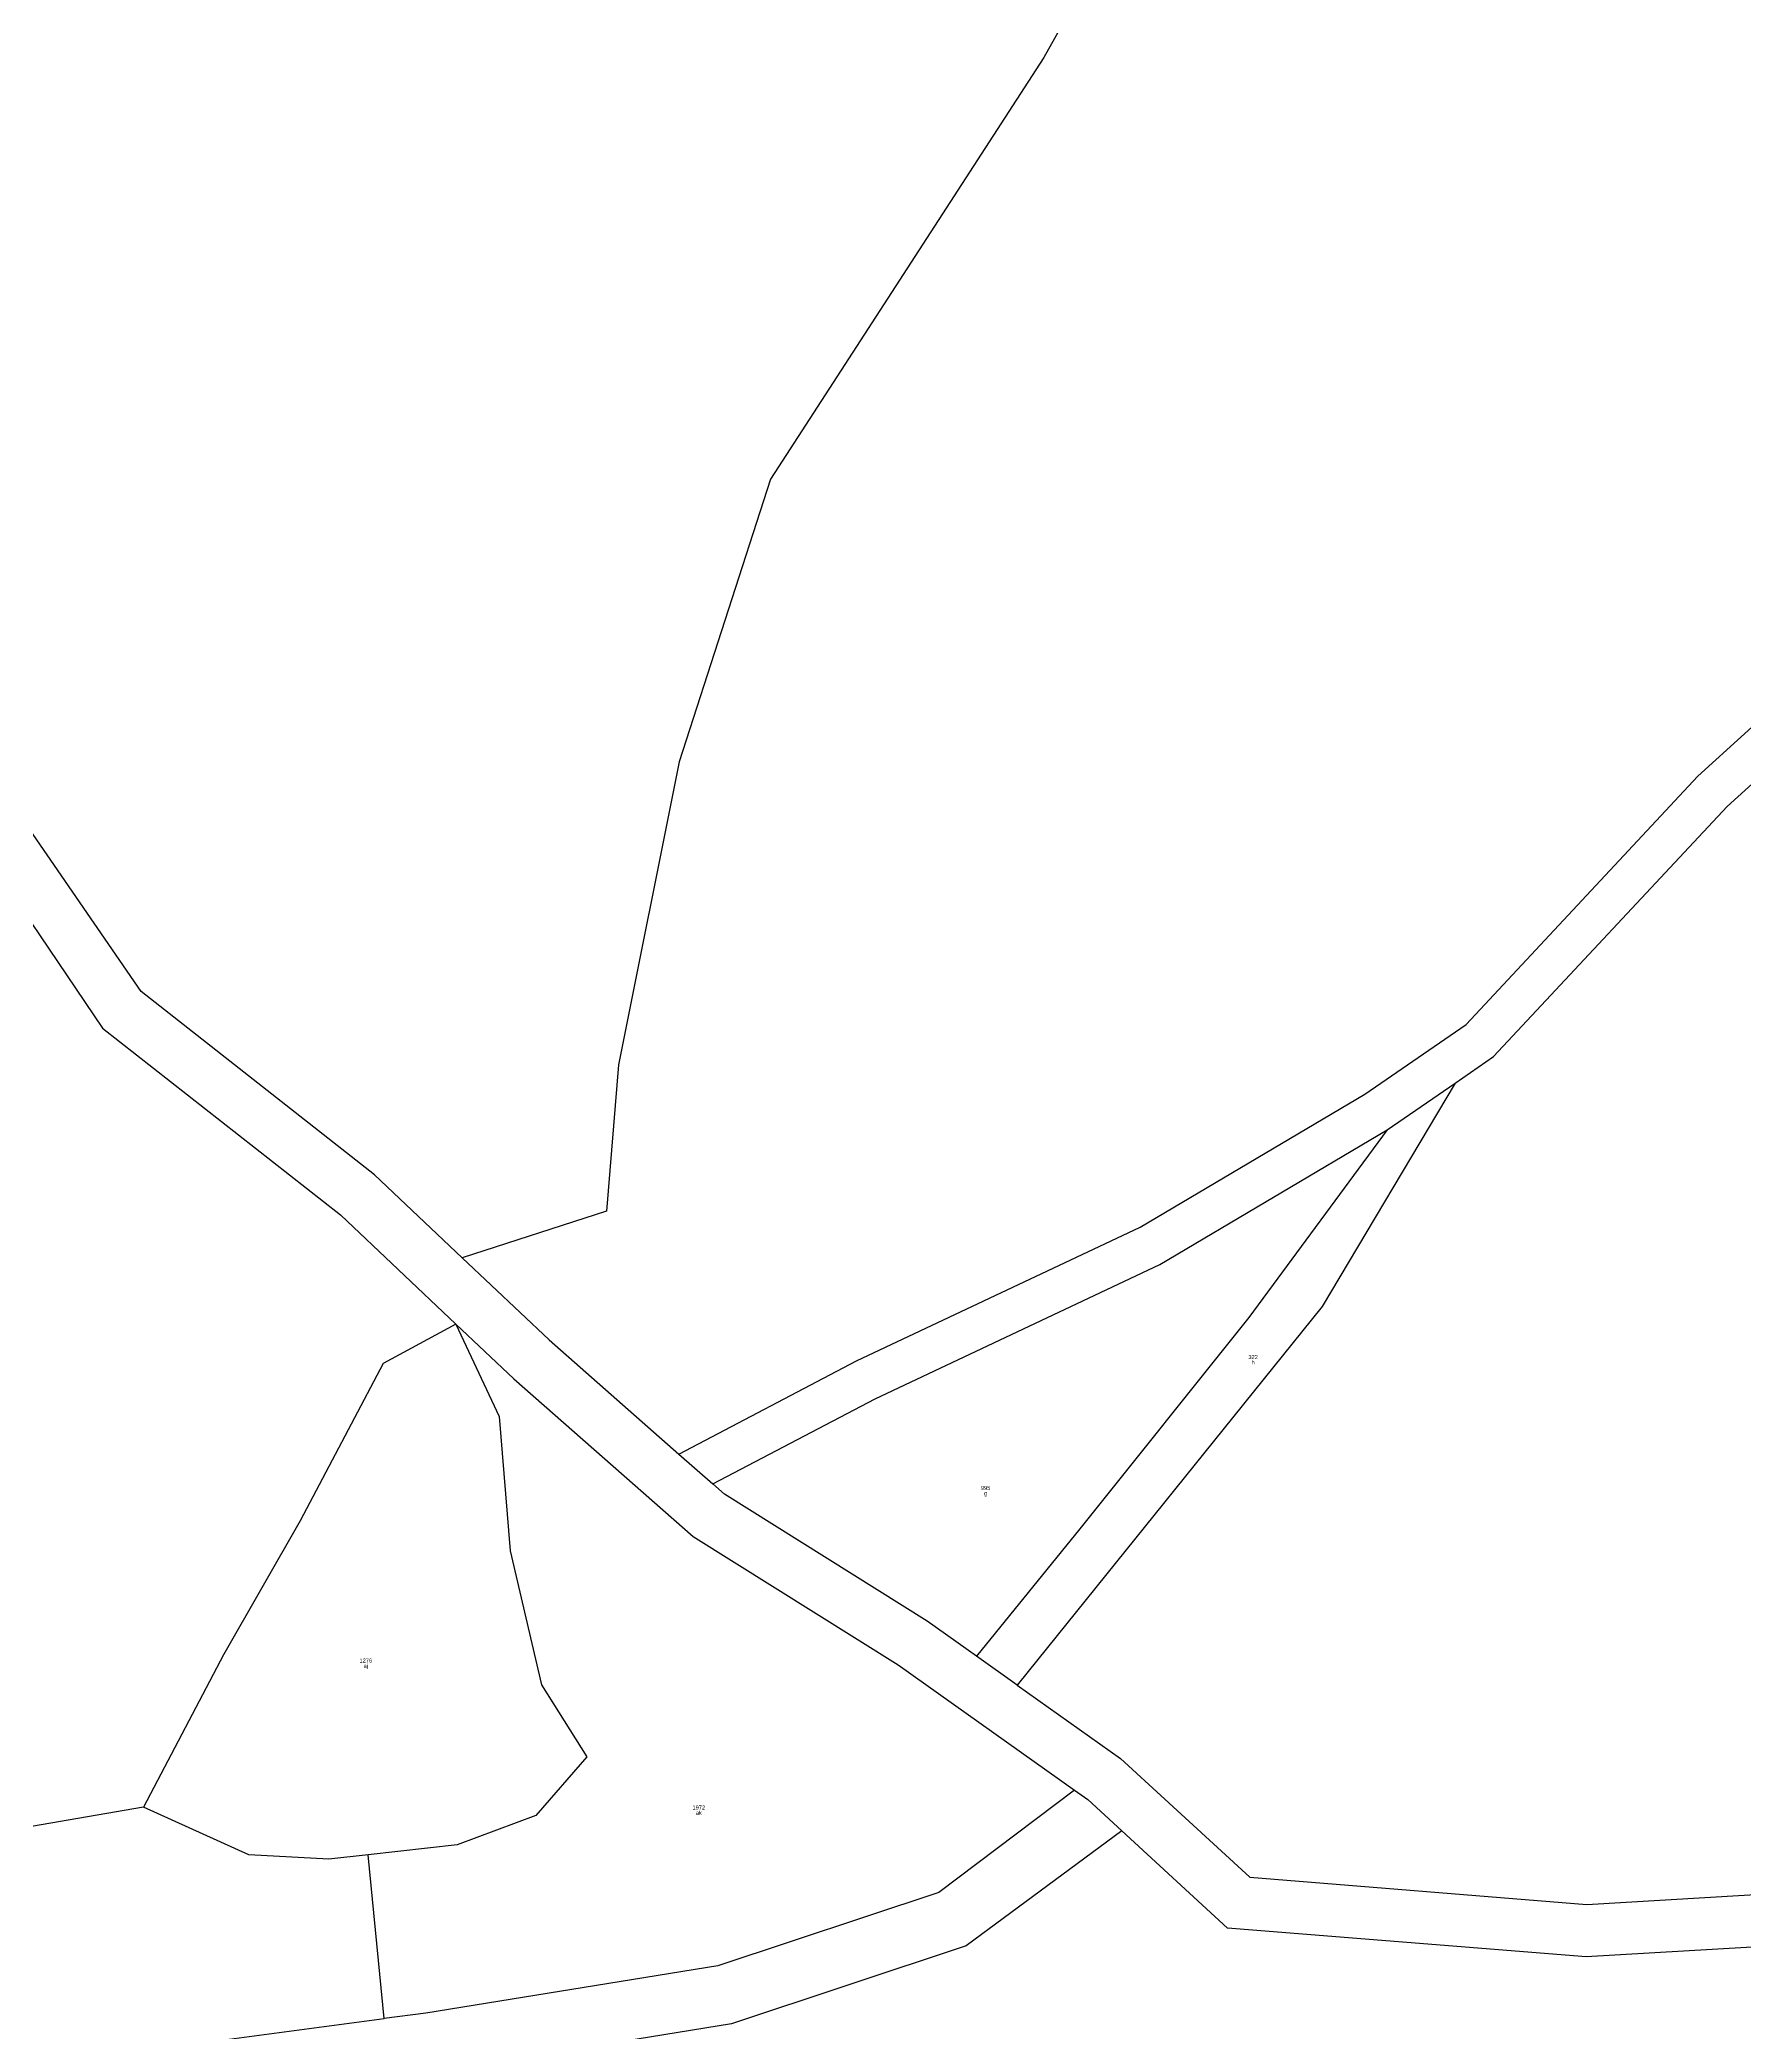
# Model space of a CAD drawing. Header units: metres. Extents: x 482721 to 483773, y 4630440 to 4631301.
# Drawn here: x 483438 to 483605.5, y 4630899.6 to 4631095.4 of the extents above; entities that cross this region are included whole.
import ezdxf
from ezdxf.enums import TextEntityAlignment as Align

# ---------------------------------------------------------------- set-up
doc = ezdxf.new("R2010")
doc.units = ezdxf.units.M

msp = doc.modelspace()

# ---------------------------------------------------------------- linework, layer by layer
at = {"layer": 'PG-LI'}
for p, q in [((483447.95, 4631001.8465), (483434.12, 4631022.0165)), ((483577.09, 4630992.8555), (483564.02, 4630970.9155)), ((483570.42, 4630988.2755), (483577.09, 4630992.8555)), ((483548.07, 4630975.0255), (483570.42, 4630988.2755)), ((483467.56, 4630979.896), (483478.9, 4630969.176)), ((483493.69, 4630980.266), (483479.52, 4630975.696)), ((483479.52, 4630975.696), (483488.05, 4630967.626)), ((483564.02, 4630970.9155), (483534.0595, 4630933.7055)), ((483478.9, 4630969.176), (483484.59, 4630963.806)), ((483488.05, 4630967.626), (483500.82, 4630956.406)), ((483500.82, 4630956.406), (483504.16, 4630953.476)), ((483534.0595, 4630933.7055), (483530.0695, 4630936.5455)), ((483522.3495, 4630935.6755), (483539.6895, 4630923.3855)), ((483458.5595, 4630917.006), (483448.1795, 4630921.716)), ((483554.7395, 4630909.8255), (483544.3395, 4630919.3755)), ((483471.8495, 4630900.926), (483470.2695, 4630917.026)), ((483451.6995, 4630898.256), (483471.8495, 4630900.926))]:
    msp.add_line(p, q, dxfattribs=at)
for points in [[(483601.662, 4631195.6855), (483563.5215, 4631141.4655), (483536.681, 4631093.6555), (483509.8005, 4631052.206), (483500.8305, 4631024.426), (483494.89, 4630994.636), (483493.69, 4630980.266)], [(483500.82, 4630956.406), (483518.27, 4630965.5655), (483546.16, 4630978.7055), (483568.23, 4630991.7755), (483578.18, 4630998.6255), (483600.9605, 4631023.005), (483620.0905, 4631040.375), (483630.1605, 4631052.175), (483644.131, 4631068.205), (483662.493, 4631082.181), (483688.2205, 4631096.846), (483770.302, 4631189.664)], [(483577.09, 4630992.8555), (483580.87, 4630995.455), (483603.8505, 4631020.045), (483623.0605, 4631037.475), (483633.2805, 4631049.465), (483647.001, 4631065.215)], [(483430.99, 4631017.7065), (483444.15, 4630998.2665), (483467.56, 4630979.896)], [(483479.52, 4630975.696), (483470.91, 4630983.826), (483447.95, 4631001.8465)], [(483570.42, 4630988.2755), (483556.82, 4630969.8055), (483540.22, 4630949.0555), (483530.0695, 4630936.5455)], [(483504.16, 4630953.476), (483520.09, 4630961.8355), (483548.07, 4630975.0255)], [(483478.9, 4630969.176), (483471.75, 4630965.286), (483463.5995, 4630949.836), (483456.0695, 4630936.666), (483448.1795, 4630921.716)], [(483478.9, 4630969.176), (483483.15, 4630960.086), (483484.2195, 4630946.896), (483487.3095, 4630933.726), (483491.7695, 4630926.656), (483486.7395, 4630920.886), (483479.0295, 4630917.996), (483470.2695, 4630917.026)], [(483484.59, 4630963.806), (483502.2295, 4630948.296), (483522.3495, 4630935.6755)], [(483530.0695, 4630936.5455), (483525.2195, 4630939.9855), (483505.31, 4630952.4655), (483504.16, 4630953.476)], [(483534.0595, 4630933.7055), (483544.2295, 4630926.4855), (483556.9295, 4630914.8255), (483590.0595, 4630912.145), (483617.1195, 4630913.725), (483631.48, 4630922.6545), (483648.9, 4630930.4545), (483697.64, 4630942.9545), (483712.58, 4630938.934)], [(483725.94, 4630917.464), (483709.34, 4630934.464), (483697.57, 4630937.6345), (483650.55, 4630925.5845), (483633.8595, 4630918.0845), (483618.6695, 4630908.655), (483589.9695, 4630906.985), (483554.7395, 4630909.8255)], [(483539.6895, 4630923.3855), (483526.3495, 4630913.3255), (483504.6295, 4630906.0955), (483475.9495, 4630901.456), (483471.8495, 4630900.926)], [(483539.6895, 4630923.3855), (483540.9995, 4630922.4555), (483544.3395, 4630919.3755)], [(483448.1795, 4630921.716), (483437.1795, 4630919.816)], [(483544.3395, 4630919.3755), (483529.0395, 4630908.0755), (483505.9795, 4630900.3955), (483476.7495, 4630895.666), (483452.889, 4630892.516), (483442.099, 4630889.206)], [(483470.2695, 4630917.026), (483466.3995, 4630916.596), (483458.5595, 4630917.006)]]:
    msp.add_lwpolyline(points, dxfattribs=at)

# ---------------------------------------------------------------- texts
at = {"layer": 'PG-AA'}
for s, p in [('h', (483557.25, 4630965.62)), ('g', (483530.96, 4630952.75)), ('aj', (483470.04, 4630935.79)), ('ak', (483502.77, 4630921.35))]:
    msp.add_text(s, height=0.4, dxfattribs=at).set_placement(p, align=Align.TOP_CENTER)
at = {"layer": 'PG-AS'}
for s, p in [('322', (483557.25, 4630965.62)), ('995', (483530.96, 4630952.75)), ('1276', (483470.04, 4630935.79)), ('1972', (483502.77, 4630921.35))]:
    msp.add_text(s, height=0.4, dxfattribs=at).set_placement(p, align=Align.BOTTOM_CENTER)

doc.saveas('drawing.dxf')
